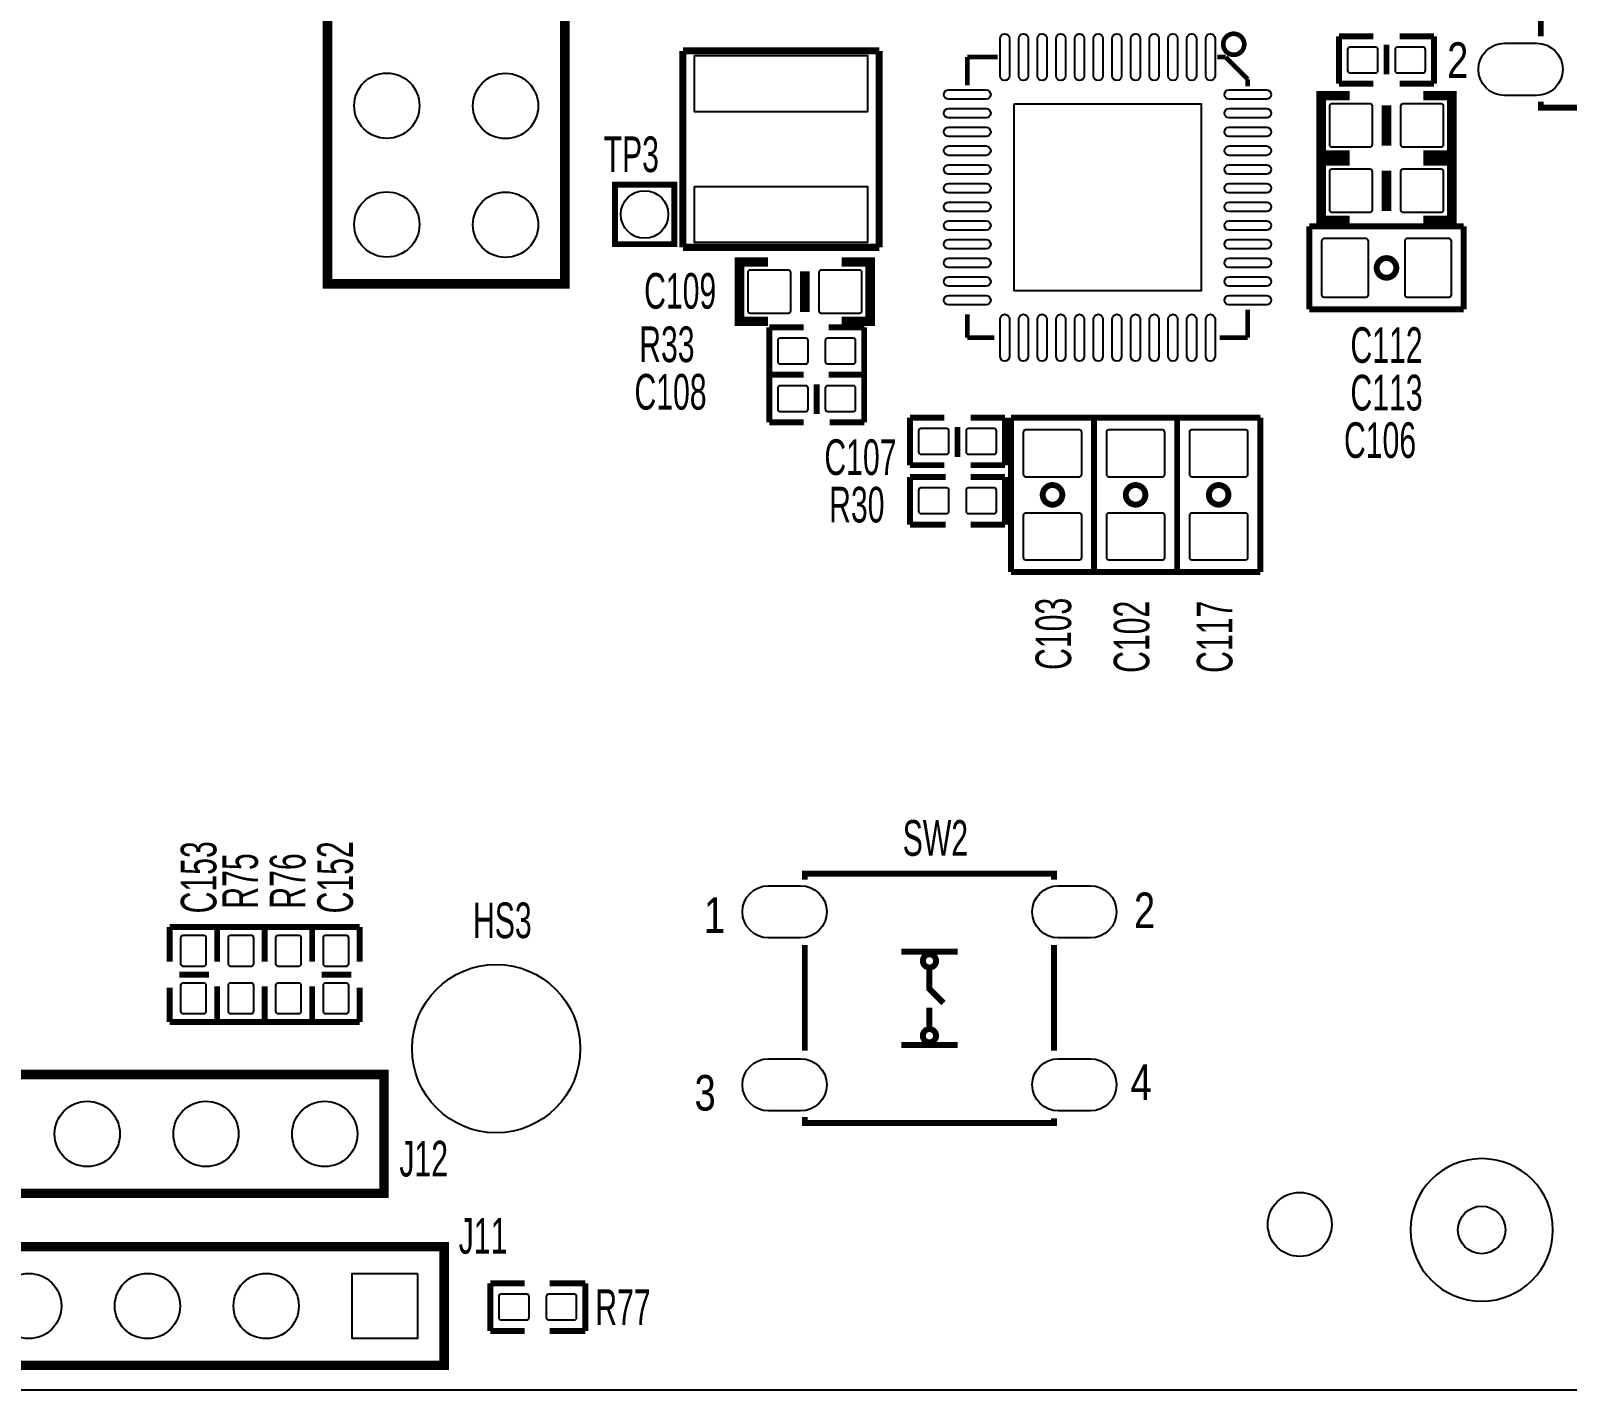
# Model space of a CAD drawing. Extents: x 0 to 128, y 0 to 53.
# Drawn here: x 73.98 to 106.86, y 0 to 29.07 of the extents above; entities that cross this region are included whole.
import ezdxf
from ezdxf.enums import TextEntityAlignment as Align

# ---------------------------------------------------------------- set-up
doc = ezdxf.new("R2010")
doc.units = 0
doc.layers.add('12', color=6, linetype='CONTINUOUS')

msp = doc.modelspace()

# ---------------------------------------------------------------- linework, layer by layer
at = {"layer": '12'}
for points in [[(0, 52.451), (124.664216, 52.451), (124.664216, 48.557942), (117.014244, 48.557942), (117.014244, 34.758122), (124.664216, 34.758122), (124.664216, 31.557976), (125.090174, 31.557976), (125.090174, 0), (0, 0)], [(88.188165, 28.542996), (91.888183, 28.542996), (91.888183, 27.3431), (88.188165, 27.3431)], [(95.023178, 27.509978), (99.02317, 27.509978), (99.02317, 23.509986), (95.023178, 23.509986)], [(88.188165, 25.7429), (91.888183, 25.7429), (91.888183, 24.543004), (88.188165, 24.543004)], [(82.259678, 2.500376), (82.259678, 1.103376), (80.862678, 1.103376), (80.862678, 2.500376)]]:
    msp.add_lwpolyline(points, close=True, dxfattribs=at)
msp.add_lwpolyline([(117.014244, 34.758122), (124.664216, 34.758122), (124.664216, 31.557976), (125.090174, 31.557976), (125.090174, 0), (0, 0)], dxfattribs=at)
for points, const_width in [([(80.332834, 31.281116), (80.332834, 23.661116), (85.412834, 23.661116), (85.412834, 31.281116)], 0.2032), ([(87.498174, 24.511), (86.482174, 24.511), (86.482174, 25.781), (87.752174, 25.781), (87.752174, 24.511)], 0.127), ([(66.303398, 4.211066), (81.543398, 4.211066), (81.543398, 6.751066), (66.303398, 6.751066)], 0.2032), ([(82.831178, 3.071876), (62.511178, 3.071876), (62.511178, 0.531876), (82.831178, 0.531876)], 0.2032)]:
    msp.add_lwpolyline(points, close=True, dxfattribs=dict(at, const_width=const_width))
for points, const_width in [([(106.294174, 28.956), (106.294174, 31.2166)], 0.127), ([(101.976174, 28.956), (101.976174, 27.94)], 0.127), ([(102.712774, 28.956), (101.976174, 28.956)], 0.127), ([(103.271574, 28.956), (104.008174, 28.956)], 0.127), ([(104.008174, 28.956), (104.008174, 27.94)], 0.127), ([(87.938102, 28.643072), (92.138246, 28.643072)], 0.1524), ([(87.938102, 24.442928), (87.938102, 28.643072)], 0.1524), ([(92.138246, 28.643072), (92.138246, 24.442928)], 0.1524), ([(102.992174, 28.7782), (102.992174, 28.1432)], 0.127), ([(94.673166, 28.509976), (94.02318, 28.509976)], 0.100076), ([(94.02318, 28.509976), (94.02318, 27.910028)], 0.100076), ([(99.373182, 28.509976), (99.548188, 28.509976)], 0.100076), ([(99.548188, 28.509976), (100.023168, 28.034996)], 0.100076), ([(100.023168, 28.034996), (100.023168, 27.884882)], 0.100076), ([(101.976174, 27.94), (102.712774, 27.94)], 0.127), ([(104.008174, 27.94), (103.271574, 27.94)], 0.127), ([(102.204774, 26.416), (101.595174, 26.416), (101.595174, 27.686), (102.204774, 27.686)], 0.2032), ([(103.779574, 27.686), (104.389174, 27.686), (104.389174, 26.416), (103.779574, 26.416)], 0.2032), ([(111.628174, 27.559), (111.628174, 27.432), (106.294174, 27.432), (106.294174, 27.559)], 0.127), ([(102.992174, 27.4828), (102.992174, 26.6192)], 0.2032), ([(102.204774, 25.019), (101.595174, 25.019), (101.595174, 26.289), (102.204774, 26.289)], 0.2032), ([(103.779574, 26.289), (104.389174, 26.289), (104.389174, 25.019), (103.779574, 25.019)], 0.2032), ([(102.992174, 26.0858), (102.992174, 25.2222)], 0.2032), ([(101.341174, 23.114), (101.341174, 24.892)], 0.127), ([(101.341174, 24.892), (101.849174, 24.892)], 0.127), ([(104.643174, 24.892), (101.849174, 24.892)], 0.127), ([(104.643174, 23.114), (104.643174, 24.892)], 0.127), ([(92.138246, 24.442928), (87.938102, 24.442928)], 0.1524), ([(89.758774, 22.86), (89.149174, 22.86), (89.149174, 24.13), (89.758774, 24.13)], 0.2032), ([(90.546174, 23.9268), (90.546174, 23.0632)], 0.2032), ([(91.333574, 24.13), (91.943174, 24.13), (91.943174, 22.86), (91.333574, 22.86)], 0.2032), ([(94.02318, 23.00986), (94.02318, 22.509988)], 0.100076), ([(100.023168, 23.109936), (100.023168, 22.509988)], 0.100076), ([(104.135174, 23.114), (101.341174, 23.114)], 0.127), ([(104.135174, 23.114), (104.643174, 23.114)], 0.127), ([(89.784174, 22.733), (90.520774, 22.733)], 0.127), ([(89.784174, 21.717), (89.784174, 22.733)], 0.127), ([(91.816174, 22.733), (91.054174, 22.733)], 0.127), ([(91.816174, 21.717), (91.816174, 22.733)], 0.127), ([(94.02318, 22.509988), (94.598236, 22.509988)], 0.100076), ([(100.023168, 22.509988), (99.42322, 22.509988)], 0.100076), ([(89.784174, 21.717), (90.520774, 21.717)], 0.127), ([(89.784174, 20.701), (89.784174, 21.717)], 0.127), ([(90.520774, 21.717), (89.784174, 21.717)], 0.127), ([(91.054174, 21.717), (91.816174, 21.717)], 0.127), ([(91.816174, 21.717), (91.079574, 21.717)], 0.127), ([(91.816174, 20.701), (91.816174, 21.717)], 0.127), ([(90.800174, 20.8788), (90.800174, 21.5138)], 0.127), ([(90.520774, 20.701), (89.784174, 20.701)], 0.127), ([(91.079574, 20.701), (91.816174, 20.701)], 0.127), ([(92.797376, 20.80006), (93.533976, 20.80006)], 0.127), ([(92.797376, 19.78406), (92.797376, 20.80006)], 0.127), ([(94.829376, 20.80006), (94.092776, 20.80006)], 0.127), ([(94.829376, 19.78406), (94.829376, 20.80006)], 0.127), ([(94.956376, 18.00606), (94.956376, 20.80006)], 0.127), ([(94.956376, 20.80006), (96.734376, 20.80006)], 0.127), ([(96.734376, 18.00606), (96.734376, 20.80006)], 0.127), ([(96.734376, 20.80006), (98.512376, 20.80006)], 0.127), ([(96.734376, 20.80006), (96.734376, 20.29206)], 0.127), ([(98.512376, 20.80006), (98.512376, 20.29206)], 0.127), ([(100.290376, 20.80006), (98.512376, 20.80006)], 0.127), ([(98.512376, 20.80006), (98.512376, 18.00606)], 0.127), ([(100.290376, 20.29206), (100.290376, 20.80006)], 0.127), ([(93.813376, 19.96186), (93.813376, 20.59686)], 0.127), ([(96.734376, 17.49806), (96.734376, 20.29206)], 0.127), ([(98.512376, 17.49806), (98.512376, 20.29206)], 0.127), ([(100.290376, 20.29206), (100.290376, 17.49806)], 0.127), ([(93.533976, 19.78406), (92.797376, 19.78406)], 0.127), ([(94.092776, 19.78406), (94.829376, 19.78406)], 0.127), ([(92.797376, 19.53006), (92.797376, 18.51406)], 0.127), ([(93.559376, 19.53006), (92.797376, 19.53006)], 0.127), ([(94.092776, 19.53006), (94.829376, 19.53006)], 0.127), ([(94.829376, 19.53006), (94.829376, 18.51406)], 0.127), ([(92.797376, 18.51406), (93.559376, 18.51406)], 0.127), ([(94.829376, 18.51406), (94.092776, 18.51406)], 0.127), ([(94.956376, 18.00606), (94.956376, 17.49806)], 0.127), ([(96.734376, 18.00606), (96.734376, 17.49806)], 0.127), ([(98.512376, 17.49806), (98.512376, 18.00606)], 0.127), ([(94.956376, 17.49806), (96.734376, 17.49806)], 0.127), ([(96.734376, 17.49806), (98.512376, 17.49806)], 0.127), ([(100.290376, 17.49806), (98.512376, 17.49806)], 0.127), ([(90.546174, 10.922), (90.546174, 11.049), (95.880174, 11.049), (95.880174, 10.922)], 0.127), ([(76.957174, 9.906), (76.957174, 9.1694)], 0.127), ([(77.973174, 9.906), (76.957174, 9.906)], 0.127), ([(77.973174, 9.1694), (77.973174, 9.906)], 0.127), ([(77.973174, 9.906), (78.989174, 9.906)], 0.127), ([(77.973174, 9.1694), (77.973174, 9.906)], 0.127), ([(78.989174, 9.906), (80.005174, 9.906)], 0.127), ([(78.989174, 9.1694), (78.989174, 9.906)], 0.127), ([(78.989174, 9.906), (78.989174, 9.1694)], 0.127), ([(80.005174, 9.906), (80.005174, 9.1694)], 0.127), ([(81.021174, 9.906), (80.005174, 9.906)], 0.127), ([(80.005174, 9.906), (80.005174, 9.1694)], 0.127), ([(81.021174, 9.1694), (81.021174, 9.906)], 0.127), ([(90.546174, 9.525), (90.546174, 7.2644)], 0.127), ([(95.880174, 9.525), (95.880174, 7.2644)], 0.127), ([(92.613226, 9.381998), (93.813122, 9.381998)], 0.127), ([(77.795374, 8.89), (77.16012, 8.89)], 0.127), ([(80.843374, 8.89), (80.208374, 8.89)], 0.127), ([(93.213174, 8.981948), (93.213174, 8.581898), (93.513148, 8.281924)], 0.127), ([(76.957174, 7.874), (76.957174, 8.6106)], 0.127), ([(77.973174, 8.636), (77.973174, 7.874)], 0.127), ([(77.973174, 8.6106), (77.973174, 7.874)], 0.127), ([(78.989174, 8.636), (78.989174, 7.874)], 0.127), ([(78.989174, 7.874), (78.989174, 8.636)], 0.127), ([(80.005174, 7.874), (80.005174, 8.636)], 0.127), ([(80.005174, 7.874), (80.005174, 8.6106)], 0.127), ([(81.021174, 8.6106), (81.021174, 7.874)], 0.127), ([(93.213174, 7.782052), (93.213174, 8.182102)], 0.127), ([(77.973174, 7.874), (76.957174, 7.874)], 0.127), ([(77.973174, 7.874), (78.989174, 7.874)], 0.127), ([(78.989174, 7.874), (80.005174, 7.874)], 0.127), ([(81.021174, 7.874), (80.005174, 7.874)], 0.127), ([(92.613226, 7.382002), (93.813122, 7.382002)], 0.127), ([(90.546174, 5.842), (90.546174, 5.715), (95.880174, 5.715), (95.880174, 5.8166)], 0.127), ([(83.815174, 2.286), (84.551774, 2.286)], 0.127), ([(83.815174, 1.27), (83.815174, 2.286)], 0.127), ([(85.847174, 2.286), (85.085174, 2.286)], 0.127), ([(85.847174, 1.27), (85.847174, 2.286)], 0.127), ([(84.551774, 1.27), (83.815174, 1.27)], 0.127), ([(85.085174, 1.27), (85.847174, 1.27)], 0.127)]:
    msp.add_lwpolyline(points, dxfattribs=dict(at, const_width=const_width))
for points in [[(94.723331, 28.109926), (94.723331, 28.910026, -1), (94.923229, 28.910026), (94.923229, 28.109926, -1)], [(95.123127, 28.109926), (95.123127, 28.910026, -1), (95.323025, 28.910026), (95.323025, 28.109926, -1)], [(95.523177, 28.109926), (95.523177, 28.910026, -1), (95.723075, 28.910026), (95.723075, 28.109926, -1)], [(95.923227, 28.109926), (95.923227, 28.910026, -1), (96.123125, 28.910026), (96.123125, 28.109926, -1)], [(96.323277, 28.109926), (96.323277, 28.910026, -1), (96.523175, 28.910026), (96.523175, 28.109926, -1)], [(96.723327, 28.109926), (96.723327, 28.910026, -1), (96.923225, 28.910026), (96.923225, 28.109926, -1)], [(97.123123, 28.109926), (97.123123, 28.910026, -1), (97.323021, 28.910026), (97.323021, 28.109926, -1)], [(97.523173, 28.109926), (97.523173, 28.910026, -1), (97.723071, 28.910026), (97.723071, 28.109926, -1)], [(97.923223, 28.109926), (97.923223, 28.910026, -1), (98.123121, 28.910026), (98.123121, 28.109926, -1)], [(98.323273, 28.109926), (98.323273, 28.910026, -1), (98.523171, 28.910026), (98.523171, 28.109926, -1)], [(98.723323, 28.109926), (98.723323, 28.910026, -1), (98.923221, 28.910026), (98.923221, 28.109926, -1)], [(99.123119, 28.109926), (99.123119, 28.910026, -1), (99.323017, 28.910026), (99.323017, 28.109926, -1)], [(102.209092, 28.172918), (102.759256, 28.172918, 0.414214), (102.809294, 28.222956), (102.809294, 28.673044, 0.414214), (102.759256, 28.723082), (102.209092, 28.723082, 0.414214), (102.159054, 28.673044), (102.159054, 28.222956, 0.414214), (102.209092, 28.172918)], [(103.225092, 28.172918), (103.775256, 28.172918, 0.414214), (103.825294, 28.222956), (103.825294, 28.673044, 0.414214), (103.775256, 28.723082), (103.225092, 28.723082, 0.414214), (103.175054, 28.673044), (103.175054, 28.222956, 0.414214), (103.225092, 28.172918)], [(106.204004, 27.690318), (105.518204, 27.690318, -1), (105.518204, 28.807918), (106.204004, 28.807918, -1)], [(94.42323, 27.609927), (93.62313, 27.609927, -1), (93.62313, 27.809825), (94.42323, 27.809825, -1)], [(100.423218, 27.609927), (99.623118, 27.609927, -1), (99.623118, 27.809825), (100.423218, 27.809825, -1)], [(94.42323, 27.210131), (93.62313, 27.210131, -1), (93.62313, 27.410029), (94.42323, 27.410029, -1)], [(100.423218, 27.210131), (99.623118, 27.210131, -1), (99.623118, 27.410029), (100.423218, 27.410029, -1)], [(102.64013, 27.510994), (101.820218, 27.510994, 0.414214), (101.77018, 27.460956), (101.77018, 26.641044, 0.414214), (101.820218, 26.591006), (102.64013, 26.591006, 0.414214), (102.690168, 26.641044), (102.690168, 27.460956, 0.414214), (102.64013, 27.510994)], [(104.16413, 27.510994), (103.344218, 27.510994, 0.414214), (103.29418, 27.460956), (103.29418, 26.641044, 0.414214), (103.344218, 26.591006), (104.16413, 26.591006, 0.414214), (104.214168, 26.641044), (104.214168, 27.460956, 0.414214), (104.16413, 27.510994)], [(94.42323, 26.810081), (93.62313, 26.810081, -1), (93.62313, 27.009979), (94.42323, 27.009979, -1)], [(100.423218, 26.810081), (99.623118, 26.810081, -1), (99.623118, 27.009979), (100.423218, 27.009979, -1)], [(94.42323, 26.410031), (93.62313, 26.410031, -1), (93.62313, 26.609929), (94.42323, 26.609929, -1)], [(100.423218, 26.410031), (99.623118, 26.410031, -1), (99.623118, 26.609929), (100.423218, 26.609929, -1)], [(94.42323, 26.009981), (93.62313, 26.009981, -1), (93.62313, 26.209879), (94.42323, 26.209879, -1)], [(100.423218, 26.009981), (99.623118, 26.009981, -1), (99.623118, 26.209879), (100.423218, 26.209879, -1)], [(102.64013, 26.113994), (101.820218, 26.113994, 0.414214), (101.77018, 26.063956), (101.77018, 25.244044, 0.414214), (101.820218, 25.194006), (102.64013, 25.194006, 0.414214), (102.690168, 25.244044), (102.690168, 26.063956, 0.414214), (102.64013, 26.113994)], [(104.16413, 26.113994), (103.344218, 26.113994, 0.414214), (103.29418, 26.063956), (103.29418, 25.244044, 0.414214), (103.344218, 25.194006), (104.16413, 25.194006, 0.414214), (104.214168, 25.244044), (104.214168, 26.063956, 0.414214), (104.16413, 26.113994)], [(94.42323, 25.609931), (93.62313, 25.609931, -1), (93.62313, 25.809829), (94.42323, 25.809829, -1)], [(100.423218, 25.609931), (99.623118, 25.609931, -1), (99.623118, 25.809829), (100.423218, 25.809829, -1)], [(94.42323, 25.210135), (93.62313, 25.210135, -1), (93.62313, 25.410033), (94.42323, 25.410033, -1)], [(100.423218, 25.210135), (99.623118, 25.210135, -1), (99.623118, 25.410033), (100.423218, 25.410033, -1)], [(94.42323, 24.810085), (93.62313, 24.810085, -1), (93.62313, 25.009983), (94.42323, 25.009983, -1)], [(100.423218, 24.810085), (99.623118, 24.810085, -1), (99.623118, 25.009983), (100.423218, 25.009983, -1)], [(94.42323, 24.410035), (93.62313, 24.410035, -1), (93.62313, 24.609933), (94.42323, 24.609933, -1)], [(100.423218, 24.410035), (99.623118, 24.410035, -1), (99.623118, 24.609933), (100.423218, 24.609933, -1)], [(101.653086, 23.377906), (102.553262, 23.377906, 0.414214), (102.6033, 23.427944), (102.6033, 24.578056, 0.414214), (102.553262, 24.628094), (101.653086, 24.628094, 0.414214), (101.603048, 24.578056), (101.603048, 23.427944, 0.414214), (101.653086, 23.377906)], [(103.431086, 23.377906), (104.331262, 23.377906, 0.414214), (104.3813, 23.427944), (104.3813, 24.578056, 0.414214), (104.331262, 24.628094), (103.431086, 24.628094, 0.414214), (103.381048, 24.578056), (103.381048, 23.427944, 0.414214), (103.431086, 23.377906)], [(94.42323, 24.009985), (93.62313, 24.009985, -1), (93.62313, 24.209883), (94.42323, 24.209883, -1)], [(100.423218, 24.009985), (99.623118, 24.009985, -1), (99.623118, 24.209883), (100.423218, 24.209883, -1)], [(90.19413, 23.954994), (89.374218, 23.954994, 0.414214), (89.32418, 23.904956), (89.32418, 23.085044, 0.414214), (89.374218, 23.035006), (90.19413, 23.035006, 0.414214), (90.244168, 23.085044), (90.244168, 23.904956, 0.414214), (90.19413, 23.954994)], [(91.71813, 23.954994), (90.898218, 23.954994, 0.414214), (90.84818, 23.904956), (90.84818, 23.085044, 0.414214), (90.898218, 23.035006), (91.71813, 23.035006, 0.414214), (91.768168, 23.085044), (91.768168, 23.904956, 0.414214), (91.71813, 23.954994)], [(94.42323, 23.609935), (93.62313, 23.609935, -1), (93.62313, 23.809833), (94.42323, 23.809833, -1)], [(100.423218, 23.609935), (99.623118, 23.609935, -1), (99.623118, 23.809833), (100.423218, 23.809833, -1)], [(94.42323, 23.210139), (93.62313, 23.210139, -1), (93.62313, 23.410037), (94.42323, 23.410037, -1)], [(100.423218, 23.210139), (99.623118, 23.210139, -1), (99.623118, 23.410037), (100.423218, 23.410037, -1)], [(94.723331, 22.109938), (94.723331, 22.910038, -1), (94.923229, 22.910038), (94.923229, 22.109938, -1)], [(95.123127, 22.109938), (95.123127, 22.910038, -1), (95.323025, 22.910038), (95.323025, 22.109938, -1)], [(95.523177, 22.109938), (95.523177, 22.910038, -1), (95.723075, 22.910038), (95.723075, 22.109938, -1)], [(95.923227, 22.109938), (95.923227, 22.910038, -1), (96.123125, 22.910038), (96.123125, 22.109938, -1)], [(96.323277, 22.109938), (96.323277, 22.910038, -1), (96.523175, 22.910038), (96.523175, 22.109938, -1)], [(96.723327, 22.109938), (96.723327, 22.910038, -1), (96.923225, 22.910038), (96.923225, 22.109938, -1)], [(97.123123, 22.109938), (97.123123, 22.910038, -1), (97.323021, 22.910038), (97.323021, 22.109938, -1)], [(97.523173, 22.109938), (97.523173, 22.910038, -1), (97.723071, 22.910038), (97.723071, 22.109938, -1)], [(97.923223, 22.109938), (97.923223, 22.910038, -1), (98.123121, 22.910038), (98.123121, 22.109938, -1)], [(98.323273, 22.109938), (98.323273, 22.910038, -1), (98.523171, 22.910038), (98.523171, 22.109938, -1)], [(98.723323, 22.109938), (98.723323, 22.910038, -1), (98.923221, 22.910038), (98.923221, 22.109938, -1)], [(99.123119, 22.109938), (99.123119, 22.910038, -1), (99.323017, 22.910038), (99.323017, 22.109938, -1)], [(90.567256, 22.500082), (90.017092, 22.500082, 0.414214), (89.967054, 22.450044), (89.967054, 21.999956, 0.414214), (90.017092, 21.949918), (90.567256, 21.949918, 0.414214), (90.617294, 21.999956), (90.617294, 22.450044, 0.414214), (90.567256, 22.500082)], [(91.583256, 22.500082), (91.033092, 22.500082, 0.414214), (90.983054, 22.450044), (90.983054, 21.999956, 0.414214), (91.033092, 21.949918), (91.583256, 21.949918, 0.414214), (91.633294, 21.999956), (91.633294, 22.450044, 0.414214), (91.583256, 22.500082)], [(90.567256, 21.484082), (90.017092, 21.484082, 0.414214), (89.967054, 21.434044), (89.967054, 20.983956, 0.414214), (90.017092, 20.933918), (90.567256, 20.933918, 0.414214), (90.617294, 20.983956), (90.617294, 21.434044, 0.414214), (90.567256, 21.484082)], [(91.583256, 21.484082), (91.033092, 21.484082, 0.414214), (90.983054, 21.434044), (90.983054, 20.983956, 0.414214), (91.033092, 20.933918), (91.583256, 20.933918, 0.414214), (91.633294, 20.983956), (91.633294, 21.434044, 0.414214), (91.583256, 21.484082)], [(93.580458, 20.567142), (93.030294, 20.567142, 0.414214), (92.980256, 20.517104), (92.980256, 20.067016, 0.414214), (93.030294, 20.016978), (93.580458, 20.016978, 0.414214), (93.630496, 20.067016), (93.630496, 20.517104, 0.414214), (93.580458, 20.567142)], [(94.596458, 20.567142), (94.046294, 20.567142, 0.414214), (93.996256, 20.517104), (93.996256, 20.067016, 0.414214), (94.046294, 20.016978), (94.596458, 20.016978, 0.414214), (94.646496, 20.067016), (94.646496, 20.517104, 0.414214), (94.596458, 20.567142)], [(95.220282, 20.488148), (95.220282, 19.587972, 0.414214), (95.27032, 19.537934), (96.420432, 19.537934, 0.414214), (96.47047, 19.587972), (96.47047, 20.488148, 0.414214), (96.420432, 20.538186), (95.27032, 20.538186, 0.414214), (95.220282, 20.488148)], [(96.998282, 20.488148), (96.998282, 19.587972, 0.414214), (97.04832, 19.537934), (98.198432, 19.537934, 0.414214), (98.24847, 19.587972), (98.24847, 20.488148, 0.414214), (98.198432, 20.538186), (97.04832, 20.538186, 0.414214), (96.998282, 20.488148)], [(100.02647, 19.587972), (100.02647, 20.488148, 0.414214), (99.976432, 20.538186), (98.82632, 20.538186, 0.414214), (98.776282, 20.488148), (98.776282, 19.587972, 0.414214), (98.82632, 19.537934), (99.976432, 19.537934, 0.414214), (100.02647, 19.587972)], [(93.030294, 18.746978), (93.580458, 18.746978, 0.414214), (93.630496, 18.797016), (93.630496, 19.247104, 0.414214), (93.580458, 19.297142), (93.030294, 19.297142, 0.414214), (92.980256, 19.247104), (92.980256, 18.797016, 0.414214), (93.030294, 18.746978)], [(94.046294, 18.746978), (94.596458, 18.746978, 0.414214), (94.646496, 18.797016), (94.646496, 19.247104, 0.414214), (94.596458, 19.297142), (94.046294, 19.297142, 0.414214), (93.996256, 19.247104), (93.996256, 18.797016, 0.414214), (94.046294, 18.746978)], [(95.220282, 18.710148), (95.220282, 17.809972, 0.414214), (95.27032, 17.759934), (96.420432, 17.759934, 0.414214), (96.47047, 17.809972), (96.47047, 18.710148, 0.414214), (96.420432, 18.760186), (95.27032, 18.760186, 0.414214), (95.220282, 18.710148)], [(96.998282, 18.710148), (96.998282, 17.809972, 0.414214), (97.04832, 17.759934), (98.198432, 17.759934, 0.414214), (98.24847, 17.809972), (98.24847, 18.710148, 0.414214), (98.198432, 18.760186), (97.04832, 18.760186, 0.414214), (96.998282, 18.710148)], [(100.02647, 17.809972), (100.02647, 18.710148, 0.414214), (99.976432, 18.760186), (98.82632, 18.760186, 0.414214), (98.776282, 18.710148), (98.776282, 17.809972, 0.414214), (98.82632, 17.759934), (99.976432, 17.759934, 0.414214), (100.02647, 17.809972)], [(89.770204, 10.790682), (90.456004, 10.790682, -1), (90.456004, 9.673082), (89.770204, 9.673082, -1)], [(95.970344, 10.790682), (96.656144, 10.790682, -1), (96.656144, 9.673082), (95.970344, 9.673082, -1)], [(77.190092, 9.673082), (77.190092, 9.122918, 0.414214), (77.24013, 9.07288), (77.690218, 9.07288, 0.414214), (77.740256, 9.122918), (77.740256, 9.673082, 0.414214), (77.690218, 9.72312), (77.24013, 9.72312, 0.414214), (77.190092, 9.673082)], [(78.756256, 9.122918), (78.756256, 9.673082, 0.414214), (78.706218, 9.72312), (78.25613, 9.72312, 0.414214), (78.206092, 9.673082), (78.206092, 9.122918, 0.414214), (78.25613, 9.07288), (78.706218, 9.07288, 0.414214), (78.756256, 9.122918)], [(79.772256, 9.122918), (79.772256, 9.673082, 0.414214), (79.722218, 9.72312), (79.27213, 9.72312, 0.414214), (79.222092, 9.673082), (79.222092, 9.122918, 0.414214), (79.27213, 9.07288), (79.722218, 9.07288, 0.414214), (79.772256, 9.122918)], [(80.238092, 9.673082), (80.238092, 9.122918, 0.414214), (80.28813, 9.07288), (80.738218, 9.07288, 0.414214), (80.788256, 9.122918), (80.788256, 9.673082, 0.414214), (80.738218, 9.72312), (80.28813, 9.72312, 0.414214), (80.238092, 9.673082)], [(77.190092, 8.657082), (77.190092, 8.106918, 0.414214), (77.24013, 8.05688), (77.690218, 8.05688, 0.414214), (77.740256, 8.106918), (77.740256, 8.657082, 0.414214), (77.690218, 8.70712), (77.24013, 8.70712, 0.414214), (77.190092, 8.657082)], [(78.756256, 8.106918), (78.756256, 8.657082, 0.414214), (78.706218, 8.70712), (78.25613, 8.70712, 0.414214), (78.206092, 8.657082), (78.206092, 8.106918, 0.414214), (78.25613, 8.05688), (78.706218, 8.05688, 0.414214), (78.756256, 8.106918)], [(79.772256, 8.106918), (79.772256, 8.657082, 0.414214), (79.722218, 8.70712), (79.27213, 8.70712, 0.414214), (79.222092, 8.657082), (79.222092, 8.106918, 0.414214), (79.27213, 8.05688), (79.722218, 8.05688, 0.414214), (79.772256, 8.106918)], [(80.238092, 8.657082), (80.238092, 8.106918, 0.414214), (80.28813, 8.05688), (80.738218, 8.05688, 0.414214), (80.788256, 8.106918), (80.788256, 8.657082, 0.414214), (80.738218, 8.70712), (80.28813, 8.70712, 0.414214), (80.238092, 8.657082)], [(89.770204, 7.090918), (90.456004, 7.090918, -1), (90.456004, 5.973318), (89.770204, 5.973318, -1)], [(95.970344, 7.090918), (96.656144, 7.090918, -1), (96.656144, 5.973318), (95.970344, 5.973318, -1)], [(106.553, 3.429, 1), (103.505, 3.429, 1)], [(84.598256, 2.053082), (84.048092, 2.053082, 0.414214), (83.998054, 2.003044), (83.998054, 1.552956, 0.414214), (84.048092, 1.502918), (84.598256, 1.502918, 0.414214), (84.648294, 1.552956), (84.648294, 2.003044, 0.414214), (84.598256, 2.053082)], [(85.614256, 2.053082), (85.064092, 2.053082, 0.414214), (85.014054, 2.003044), (85.014054, 1.552956, 0.414214), (85.064092, 1.502918), (85.614256, 1.502918, 0.414214), (85.664294, 1.552956), (85.664294, 2.003044, 0.414214), (85.614256, 2.053082)]]:
    msp.add_lwpolyline(points, format="xyb", close=True, dxfattribs=at)
for points, const_width in [([(99.723194, 28.560014, 1), (99.723194, 29.010102, 1)], 0.100076), ([(103.201724, 24.003, 1), (102.782624, 24.003, 1)], 0.127), ([(96.054926, 19.14906, 1), (95.635826, 19.14906, 1)], 0.127), ([(97.832926, 19.14906, 1), (97.413826, 19.14906, 1)], 0.127), ([(99.610926, 19.14906, 1), (99.191826, 19.14906, 1)], 0.127), ([(93.354652, 9.1821, 1), (93.071696, 9.1821, 1)], 0.127), ([(93.354652, 7.5819, 1), (93.071696, 7.5819, 1)], 0.127)]:
    msp.add_lwpolyline(points, format="xyb", close=True, dxfattribs=dict(at, const_width=const_width))
for centre, radius in [((81.602834, 27.471116), 0.6985), ((84.142834, 27.46629), 0.6985), ((87.117174, 25.146), 0.508), ((81.602834, 24.931116), 0.6985), ((84.142834, 24.92629), 0.6985), ((83.942174, 7.306056), 1.799971), ((75.193398, 5.481066), 0.6985), ((77.733398, 5.481066), 0.6985), ((80.273398, 5.481066), 0.6985), ((101.135434, 3.545586), 0.68453), ((105.029, 3.429), 0.508), ((73.941178, 1.801876), 0.6985), ((76.481178, 1.801876), 0.6985), ((79.021178, 1.801876), 0.6985)]:
    msp.add_circle(centre, radius, dxfattribs=at)

# ---------------------------------------------------------------- texts
for s, height, width, p in [('2', 0.759968, 0.802807, (104.516174, 28.067508)), ('C109', 0.762, 0.633333, (87.879174, 23.130764)), ('C112', 0.762, 0.633333, (102.992174, 21.971)), ('C113', 0.762, 0.633333, (102.992174, 20.955)), ('SW2', 0.762, 0.633333, (93.340174, 11.43)), ('1', 0.759968, 0.802807, (88.613234, 9.782048)), ('2', 0.759968, 0.802807, (97.814892, 9.883648)), ('4', 0.759968, 0.802807, (97.740216, 6.20903)), ('3', 0.759968, 0.802807, (88.413082, 5.981954))]:
    msp.add_text(s, height=height, dxfattribs=dict(at, width=width)).set_placement(p, align=Align.CENTER)
at = {"layer": '12', "width": 0.633333}
for s, p in [('TP3', (86.240874, 26.052018)), ('R33', (87.002874, 21.988018)), ('C108', (86.901274, 20.972018)), ('C106', (102.0826, 19.939)), ('C107', (90.965274, 19.574764)), ('R30', (91.066874, 18.558764)), ('HS3', (83.446874, 9.669018)), ('J12', (81.872074, 4.572)), ('J11', (83.142074, 2.921)), ('R77', (86.063074, 1.397))]:
    msp.add_text(s, height=0.762, dxfattribs=at).set_placement(p)
for s, p in [('C103', (96.24441, 15.4051)), ('C102', (97.917, 15.3416)), ('C117', (99.695, 15.3416)), ('C153', (77.956156, 10.1981)), ('C152', (80.877156, 10.1981)), ('R75', (78.845156, 10.2997)), ('R76', (79.86141, 10.2997))]:
    msp.add_text(s, height=0.762, rotation=90, dxfattribs=at).set_placement(p)

doc.saveas('drawing.dxf')
